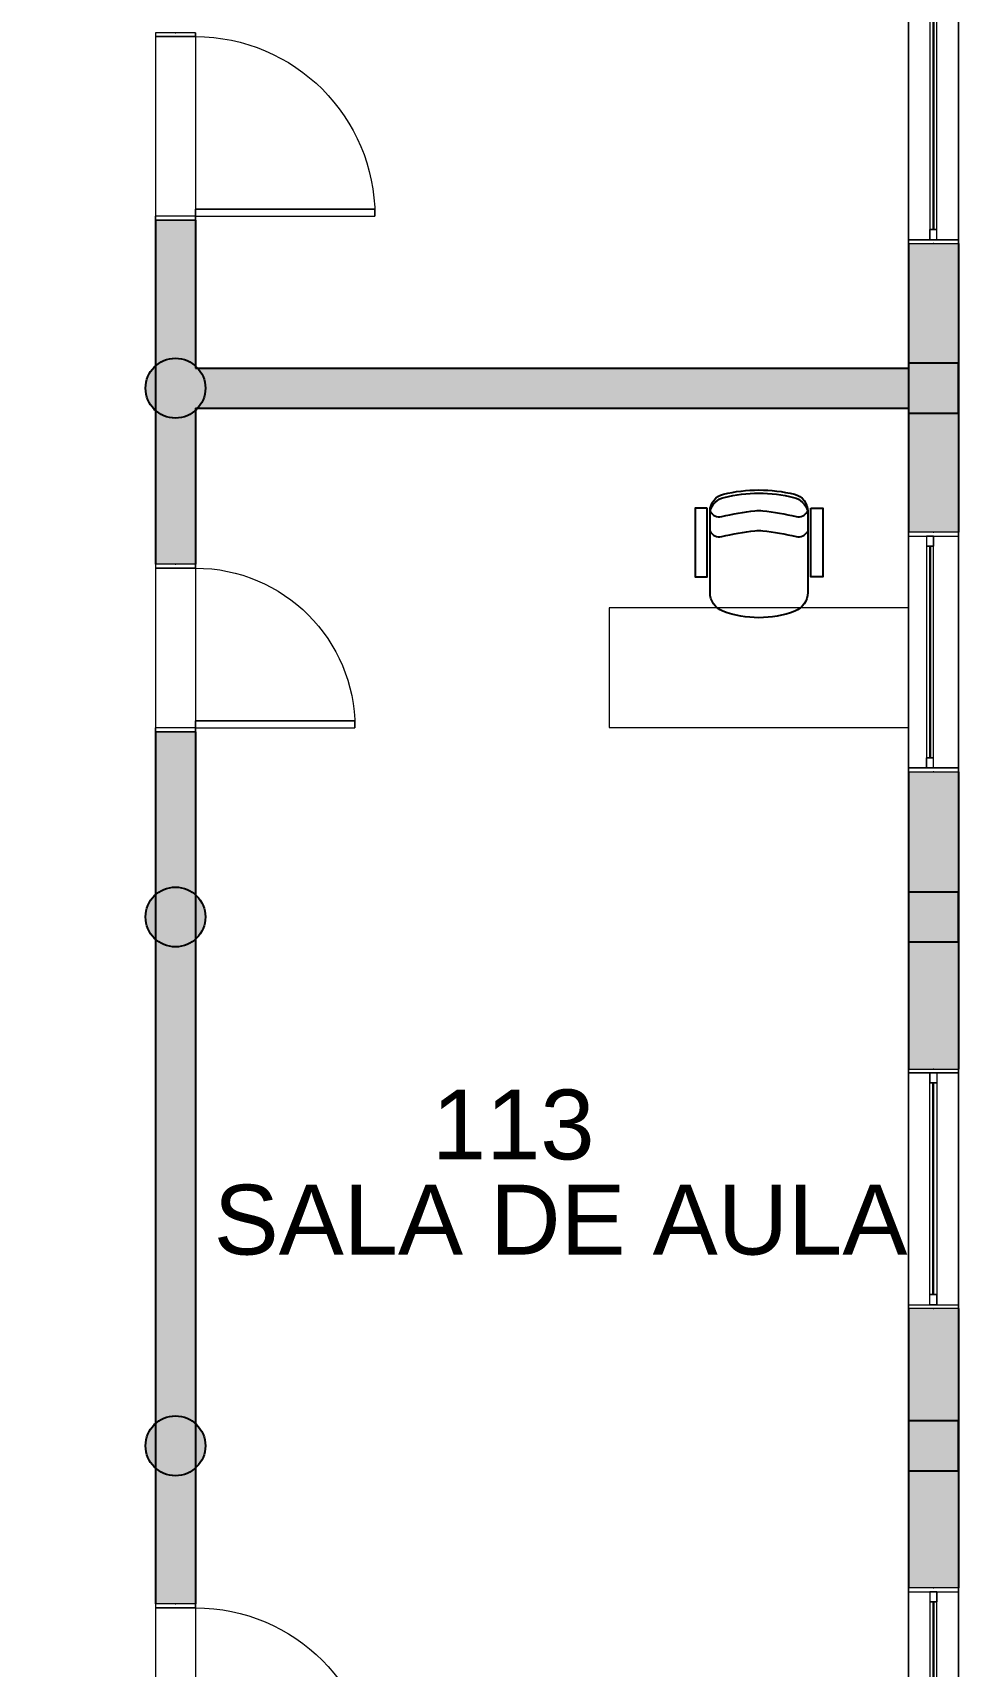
# Model space of a CAD drawing. Header units: metres. Extents: x 512 to 829, y -209 to 245.
# Drawn here: x 672.1 to 676.74, y -95.08 to -86.89 of the extents above; entities that cross this region are included whole.
import ezdxf

# ---------------------------------------------------------------- set-up
doc = ezdxf.new("R2010")
doc.units = ezdxf.units.M
doc.header["$LTSCALE"] = 0.508
doc.set_wipeout_variables(frame=1)
doc.header["$PDSIZE"] = -2
for name, color, linetype, lineweight in [('AMB-NOVOS', 10, 'Continuous', 15), ('None', 7, 'Continuous', 5), ('NãoImprimir', 7, 'Continuous', 5), ('Peitoris', 2, 'Continuous', 5), ('Telhado-Princ', 7, 'Continuous', 5)]:
    doc.layers.add(name, color=color, linetype=linetype, lineweight=lineweight)
doc.layers.add('ARQ-MOB', color=250, linetype='Continuous')
doc.layers.add('ARQ-MOB-CAD', color=250, linetype='Continuous')

# ---------------------------------------------------------------- blocks, each defined once
blk = doc.blocks.new('Grupo-6131')
at = {"layer": 'None', "color": 7, "linetype": 'Continuous', "lineweight": 5}
for p, q in [((-0.42, 0.1), (-0.42, -0.1)), ((0.42, 0.1), (0.42, -0.1))]:
    blk.add_line(p, q, dxfattribs=at)
blk = doc.blocks.new('Grupo-6132')
at = {"layer": 'None', "color": 7, "linetype": 'Continuous', "lineweight": 5}
for points in [[(-0.42, 0.1), (-0.4, 0.1), (-0.4, -0.1), (-0.42, -0.1)], [(0.4, 0.1), (0.42, 0.1), (0.42, -0.1), (0.4, -0.1)]]:
    blk.add_lwpolyline(points, close=True, dxfattribs=at)
blk = doc.blocks.new('Grupo-6133')
at = {"layer": 'None', "color": 7, "linetype": 'Continuous', "lineweight": 5}
for p, q in [((-0.42, 0.1), (-0.4, 0.1)), ((-0.4, 0.1), (-0.4, -0.1)), ((0.42, 0.1), (0.4, 0.1)), ((0.4, 0.1), (0.4, -0.1)), ((-0.42, -0.1), (-0.4, -0.1)), ((0.42, -0.1), (0.4, -0.1))]:
    blk.add_line(p, q, dxfattribs=at)
at = {"layer": 'None', "color": 7}
for name in ['Grupo-6131', 'Grupo-6132']:
    blk.add_blockref(name, (0, 0), dxfattribs=at)
blk = doc.blocks.new('Grupo-6134')
at = {"layer": 'None', "color": 7, "linetype": 'Continuous', "lineweight": 5}
blk.add_arc((-0.4, 0.1), 0.8, 0, 90, dxfattribs=at)
blk = doc.blocks.new('Grupo-6135')
at = {"layer": 'None', "color": 7, "linetype": 'Continuous', "lineweight": 5}
blk.add_lwpolyline([(-0.4, 0.1), (-0.4, 0.9), (-0.365, 0.9), (-0.365, 0.1)], close=True, dxfattribs=at)
blk = doc.blocks.new('Grupo-6136')
at = {"layer": 'None', "color": 7, "linetype": 'Continuous', "lineweight": 5}
for p, q in [((-0.4, 0.1), (-0.4, 0.9)), ((-0.4, 0.9), (-0.365, 0.9)), ((-0.365, 0.1), (-0.365, 0.9)), ((-0.4, 0.1), (-0.365, 0.1))]:
    blk.add_line(p, q, dxfattribs=at)
at = {"layer": 'None', "color": 7}
blk.add_blockref('Grupo-6135', (0, 0), dxfattribs=at)
blk = doc.blocks.new('Grupo-6137')
at = {"layer": 'Peitoris', "color": 7}
blk.add_blockref('Grupo-6136', (0, 0), dxfattribs=at)
blk = doc.blocks.new('Grupo-6138')
at = {"layer": 'None', "color": 7, "linetype": 'Continuous', "lineweight": 5}
for p, q in [((0.42, 0.1), (-0.42, 0.1)), ((0.42, -0.1), (-0.42, -0.1))]:
    blk.add_line(p, q, dxfattribs=at)
blk = doc.blocks.new('Door (2D)-240')
at = {"layer": 'NãoImprimir', "color": 7, "linetype": 'Continuous', "lineweight": 5}
for p in [(-0.42, 0), (0.42, 0)]:
    blk.add_point(p, dxfattribs=at)
at = {"layer": 'None', "color": 7}
for name in ['Grupo-6137', 'Grupo-6133']:
    blk.add_blockref(name, (0, 0), dxfattribs=at)
at = {"layer": 'Peitoris', "color": 7}
blk.add_blockref('Grupo-6134', (0, 0), dxfattribs=at)
at = {"layer": 'Telhado-Princ', "color": 7}
blk.add_blockref('Grupo-6138', (0, 0), dxfattribs=at)
blk = doc.blocks.new('Grupo-6139')
at = {"layer": 'None', "color": 7, "linetype": 'Continuous', "lineweight": 5}
for p, q in [((-0.47, 0.1), (-0.47, -0.1)), ((0.47, 0.1), (0.47, -0.1))]:
    blk.add_line(p, q, dxfattribs=at)
blk = doc.blocks.new('Grupo-6140')
at = {"layer": 'None', "color": 7, "linetype": 'Continuous', "lineweight": 5}
for points in [[(-0.47, 0.1), (-0.45, 0.1), (-0.45, -0.1), (-0.47, -0.1)], [(0.45, 0.1), (0.47, 0.1), (0.47, -0.1), (0.45, -0.1)]]:
    blk.add_lwpolyline(points, close=True, dxfattribs=at)
blk = doc.blocks.new('Grupo-6141')
at = {"layer": 'None', "color": 7, "linetype": 'Continuous', "lineweight": 5}
for p, q in [((-0.47, 0.1), (-0.45, 0.1)), ((-0.45, 0.1), (-0.45, -0.1)), ((0.47, 0.1), (0.45, 0.1)), ((0.45, 0.1), (0.45, -0.1)), ((-0.47, -0.1), (-0.45, -0.1)), ((0.47, -0.1), (0.45, -0.1))]:
    blk.add_line(p, q, dxfattribs=at)
at = {"layer": 'None', "color": 7}
for name in ['Grupo-6139', 'Grupo-6140']:
    blk.add_blockref(name, (0, 0), dxfattribs=at)
blk = doc.blocks.new('Grupo-6142')
at = {"layer": 'None', "color": 7, "linetype": 'Continuous', "lineweight": 5}
blk.add_arc((-0.45, 0.1), 0.9, 0, 90, dxfattribs=at)
blk = doc.blocks.new('Grupo-6143')
at = {"layer": 'None', "color": 7, "linetype": 'Continuous', "lineweight": 5}
blk.add_lwpolyline([(-0.45, 0.1), (-0.45, 1), (-0.415, 1), (-0.415, 0.1)], close=True, dxfattribs=at)
blk = doc.blocks.new('Grupo-6144')
at = {"layer": 'None', "color": 7, "linetype": 'Continuous', "lineweight": 5}
for p, q in [((-0.45, 0.1), (-0.45, 1)), ((-0.45, 1), (-0.415, 1)), ((-0.415, 0.1), (-0.415, 1)), ((-0.45, 0.1), (-0.415, 0.1))]:
    blk.add_line(p, q, dxfattribs=at)
at = {"layer": 'None', "color": 7}
blk.add_blockref('Grupo-6143', (0, 0), dxfattribs=at)
blk = doc.blocks.new('Grupo-6145')
at = {"layer": 'Peitoris', "color": 7}
blk.add_blockref('Grupo-6144', (0, 0), dxfattribs=at)
blk = doc.blocks.new('Grupo-6146')
at = {"layer": 'None', "color": 7, "linetype": 'Continuous', "lineweight": 5}
for p, q in [((0.47, 0.1), (-0.47, 0.1)), ((0.47, -0.1), (-0.47, -0.1))]:
    blk.add_line(p, q, dxfattribs=at)
blk = doc.blocks.new('Door (2D)-241')
at = {"layer": 'NãoImprimir', "color": 7, "linetype": 'Continuous', "lineweight": 5}
for p in [(-0.47, 0), (0.47, 0)]:
    blk.add_point(p, dxfattribs=at)
at = {"layer": 'None', "color": 7}
for name in ['Grupo-6145', 'Grupo-6141']:
    blk.add_blockref(name, (0, 0), dxfattribs=at)
at = {"layer": 'Peitoris', "color": 7}
blk.add_blockref('Grupo-6142', (0, 0), dxfattribs=at)
at = {"layer": 'Telhado-Princ', "color": 7}
blk.add_blockref('Grupo-6146', (0, 0), dxfattribs=at)
blk = doc.blocks.new('Grupo-6147')
at = {"layer": 'None', "color": 7, "linetype": 'Continuous', "lineweight": 5}
for p, q in [((-0.47, 0.1), (-0.47, -0.1)), ((0.47, 0.1), (0.47, -0.1))]:
    blk.add_line(p, q, dxfattribs=at)
blk = doc.blocks.new('Grupo-6148')
at = {"layer": 'None', "color": 7, "linetype": 'Continuous', "lineweight": 5}
for points in [[(-0.47, 0.1), (-0.45, 0.1), (-0.45, -0.1), (-0.47, -0.1)], [(0.45, 0.1), (0.47, 0.1), (0.47, -0.1), (0.45, -0.1)]]:
    blk.add_lwpolyline(points, close=True, dxfattribs=at)
blk = doc.blocks.new('Grupo-6149')
at = {"layer": 'None', "color": 7, "linetype": 'Continuous', "lineweight": 5}
for p, q in [((-0.47, 0.1), (-0.45, 0.1)), ((-0.45, 0.1), (-0.45, -0.1)), ((0.47, 0.1), (0.45, 0.1)), ((0.45, 0.1), (0.45, -0.1)), ((-0.47, -0.1), (-0.45, -0.1)), ((0.47, -0.1), (0.45, -0.1))]:
    blk.add_line(p, q, dxfattribs=at)
at = {"layer": 'None', "color": 7}
for name in ['Grupo-6147', 'Grupo-6148']:
    blk.add_blockref(name, (0, 0), dxfattribs=at)
blk = doc.blocks.new('Grupo-6150')
at = {"layer": 'None', "color": 7, "linetype": 'Continuous', "lineweight": 5}
blk.add_arc((-0.45, 0.1), 0.9, 0, 90, dxfattribs=at)
blk = doc.blocks.new('Grupo-6151')
at = {"layer": 'None', "color": 7, "linetype": 'Continuous', "lineweight": 5}
blk.add_lwpolyline([(-0.45, 0.1), (-0.45, 1), (-0.415, 1), (-0.415, 0.1)], close=True, dxfattribs=at)
blk = doc.blocks.new('Grupo-6152')
at = {"layer": 'None', "color": 7, "linetype": 'Continuous', "lineweight": 5}
for p, q in [((-0.45, 0.1), (-0.45, 1)), ((-0.45, 1), (-0.415, 1)), ((-0.415, 0.1), (-0.415, 1)), ((-0.45, 0.1), (-0.415, 0.1))]:
    blk.add_line(p, q, dxfattribs=at)
at = {"layer": 'None', "color": 7}
blk.add_blockref('Grupo-6151', (0, 0), dxfattribs=at)
blk = doc.blocks.new('Grupo-6153')
at = {"layer": 'Peitoris', "color": 7}
blk.add_blockref('Grupo-6152', (0, 0), dxfattribs=at)
blk = doc.blocks.new('Grupo-6154')
at = {"layer": 'None', "color": 7, "linetype": 'Continuous', "lineweight": 5}
for p, q in [((0.47, 0.1), (-0.47, 0.1)), ((0.47, -0.1), (-0.47, -0.1))]:
    blk.add_line(p, q, dxfattribs=at)
blk = doc.blocks.new('Door (2D)-242')
at = {"layer": 'NãoImprimir', "color": 7, "linetype": 'Continuous', "lineweight": 5}
for p in [(-0.47, 0), (0.47, 0)]:
    blk.add_point(p, dxfattribs=at)
at = {"layer": 'None', "color": 7}
for name in ['Grupo-6153', 'Grupo-6149']:
    blk.add_blockref(name, (0, 0), dxfattribs=at)
at = {"layer": 'Peitoris', "color": 7}
blk.add_blockref('Grupo-6150', (0, 0), dxfattribs=at)
at = {"layer": 'Telhado-Princ', "color": 7}
blk.add_blockref('Grupo-6154', (0, 0), dxfattribs=at)
blk = doc.blocks.new('Grupo-6295')
at = {"layer": 'None', "color": 7, "linetype": 'Continuous', "lineweight": 5}
for points in [[(-0.6, 0.125), (-0.58095, 0.125), (-0.58095, -0.125), (-0.6, -0.125)], [(0.58095, 0.125), (0.6, 0.125), (0.6, -0.125), (0.58095, -0.125)]]:
    blk.add_lwpolyline(points, close=True, dxfattribs=at)
blk = doc.blocks.new('Grupo-6296')
at = {"layer": 'None', "color": 7, "linetype": 'Continuous', "lineweight": 5}
for p, q in [((-0.6, 0.125), (-0.58095, 0.125)), ((-0.58095, 0.125), (-0.58095, -0.125)), ((0.6, 0.125), (0.58095, 0.125)), ((0.58095, 0.125), (0.58095, -0.125)), ((-0.6, -0.125), (-0.58095, -0.125)), ((0.6, -0.125), (0.58095, -0.125))]:
    blk.add_line(p, q, dxfattribs=at)
at = {"layer": 'None', "color": 7}
blk.add_blockref('Grupo-6295', (0, 0), dxfattribs=at)
blk = doc.blocks.new('Grupo-6297')
at = {"layer": 'None', "color": 7, "linetype": 'Continuous', "lineweight": 5}
for p, q in [((-0.58095, 0.034925), (-0.58095, 0)), ((0.58095, 0.034925), (0.58095, 0))]:
    blk.add_line(p, q, dxfattribs=at)
blk = doc.blocks.new('Grupo-6298')
at = {"layer": 'None', "color": 7, "linetype": 'Continuous', "lineweight": 5}
for points in [[(-0.58095, 0.034925), (-0.53015, 0.034925), (-0.53015, 0), (-0.58095, 0)], [(0.53015, 0.034925), (0.58095, 0.034925), (0.58095, 0), (0.53015, 0)]]:
    blk.add_lwpolyline(points, close=True, dxfattribs=at)
blk = doc.blocks.new('Grupo-6299')
at = {"layer": 'None', "color": 7, "linetype": 'Continuous', "lineweight": 5}
for p, q in [((-0.58095, 0.034925), (-0.53015, 0.034925)), ((-0.58095, 0), (-0.53015, 0)), ((-0.53015, 0.034925), (-0.53015, 0)), ((0.58095, 0.034925), (0.53015, 0.034925)), ((0.53015, 0.034925), (0.53015, 0)), ((0.58095, 0), (0.53015, 0))]:
    blk.add_line(p, q, dxfattribs=at)
blk.add_lwpolyline([(-0.53015, 0.034925), (0.53015, 0.034925), (0.53015, 0), (-0.53015, 0)], close=True, dxfattribs=at)
at = {"layer": 'None', "color": 7}
for name in ['Grupo-6297', 'Grupo-6298']:
    blk.add_blockref(name, (0, 0), dxfattribs=at)
blk = doc.blocks.new('Grupo-6301')
at = {"layer": 'None', "color": 7, "linetype": 'Continuous', "lineweight": 25}
for p, q in [((-0.5302, 0.0181), (0.5302, 0.0181)), ((-0.5302, 0.0168), (0.5302, 0.0168))]:
    blk.add_line(p, q, dxfattribs=at)
blk = doc.blocks.new('Grupo-6302')
at = {"layer": 'None', "color": 7, "linetype": 'Continuous', "lineweight": 20}
for p, q in [((0.6, 0.125), (-0.6, 0.125)), ((0.6, -0.125), (-0.6, -0.125))]:
    blk.add_line(p, q, dxfattribs=at)
blk = doc.blocks.new('Window (2D)-500')
at = {"color": 7, "linetype": 'Continuous', "lineweight": 5}
blk.add_wipeout([(-0.6, 0.125), (0.6, 0.125), (0.6, -0.125), (-0.6, -0.125)], dxfattribs=at).dxf.layer = 'None'
at = {"layer": 'None', "color": 7, "linetype": 'Continuous', "lineweight": 5}
for p, q in [((-0.6, 0.125), (0.6, 0.125)), ((-0.6, -0.125), (0.6, -0.125))]:
    blk.add_line(p, q, dxfattribs=at)
at = {"layer": 'NãoImprimir', "linetype": 'Continuous'}
for p in [(-0.6, 0), (0.6, 0)]:
    blk.add_point(p, dxfattribs=at)
at = {"layer": 'None', "color": 7}
blk.add_blockref('Grupo-6296', (0, 0), dxfattribs=at)
at = {"layer": 'Peitoris'}
for name in ['Grupo-6299', 'Grupo-6301']:
    blk.add_blockref(name, (0, 0), dxfattribs=at)
at = {"layer": 'Telhado-Princ'}
blk.add_blockref('Grupo-6302', (0, 0), dxfattribs=at)
blk = doc.blocks.new('Grupo-6335')
at = {"layer": 'None', "color": 7, "linetype": 'Continuous', "lineweight": 5}
for points in [[(-0.6, 0.125), (-0.58095, 0.125), (-0.58095, -0.125), (-0.6, -0.125)], [(0.58095, 0.125), (0.6, 0.125), (0.6, -0.125), (0.58095, -0.125)]]:
    blk.add_lwpolyline(points, close=True, dxfattribs=at)
blk = doc.blocks.new('Grupo-6336')
at = {"layer": 'None', "color": 7, "linetype": 'Continuous', "lineweight": 5}
for p, q in [((-0.6, 0.125), (-0.58095, 0.125)), ((-0.58095, 0.125), (-0.58095, -0.125)), ((0.6, 0.125), (0.58095, 0.125)), ((0.58095, 0.125), (0.58095, -0.125)), ((-0.6, -0.125), (-0.58095, -0.125)), ((0.6, -0.125), (0.58095, -0.125))]:
    blk.add_line(p, q, dxfattribs=at)
at = {"layer": 'None', "color": 7}
blk.add_blockref('Grupo-6335', (0, 0), dxfattribs=at)
blk = doc.blocks.new('Grupo-6337')
at = {"layer": 'None', "color": 7, "linetype": 'Continuous', "lineweight": 5}
for p, q in [((-0.5809, 0.0175), (-0.5809, -0.0175)), ((0.5809, 0.0175), (0.5809, -0.0175))]:
    blk.add_line(p, q, dxfattribs=at)
blk = doc.blocks.new('Grupo-6338')
at = {"layer": 'None', "color": 7, "linetype": 'Continuous', "lineweight": 5}
for points in [[(-0.5809, 0.0175), (-0.5302, 0.0175), (-0.5302, -0.0175), (-0.5809, -0.0175)], [(0.5302, 0.0175), (0.5809, 0.0175), (0.5809, -0.0175), (0.5302, -0.0175)]]:
    blk.add_lwpolyline(points, close=True, dxfattribs=at)
blk = doc.blocks.new('Grupo-6339')
at = {"layer": 'None', "color": 7, "linetype": 'Continuous', "lineweight": 5}
for p, q in [((-0.5809, 0.0175), (-0.5302, 0.0175)), ((-0.5302, 0.0175), (-0.5302, -0.0175)), ((0.5809, 0.0175), (0.5302, 0.0175)), ((0.5302, 0.0175), (0.5302, -0.0175)), ((-0.5809, -0.0175), (-0.5302, -0.0175)), ((0.5809, -0.0175), (0.5302, -0.0175))]:
    blk.add_line(p, q, dxfattribs=at)
blk.add_lwpolyline([(-0.5302, 0.0175), (0.5302, 0.0175), (0.5302, -0.0175), (-0.5302, -0.0175)], close=True, dxfattribs=at)
at = {"layer": 'None', "color": 7}
for name in ['Grupo-6337', 'Grupo-6338']:
    blk.add_blockref(name, (0, 0), dxfattribs=at)
blk = doc.blocks.new('Grupo-6341')
at = {"layer": 'None', "color": 7, "linetype": 'Continuous', "lineweight": 25}
for p, q in [((-0.53015, 0.000635), (0.53015, 0.000635)), ((-0.53015, -0.000635), (0.53015, -0.000635))]:
    blk.add_line(p, q, dxfattribs=at)
blk = doc.blocks.new('Grupo-6342')
at = {"layer": 'None', "color": 7, "linetype": 'Continuous', "lineweight": 20}
for p, q in [((0.6, 0.125), (-0.6, 0.125)), ((0.6, -0.125), (-0.6, -0.125))]:
    blk.add_line(p, q, dxfattribs=at)
blk = doc.blocks.new('Window (2D)-505')
at = {"color": 7, "linetype": 'Continuous', "lineweight": 5}
blk.add_wipeout([(-0.6, 0.125), (0.6, 0.125), (0.6, -0.125), (-0.6, -0.125)], dxfattribs=at).dxf.layer = 'None'
at = {"layer": 'None', "color": 7, "linetype": 'Continuous', "lineweight": 5}
for p, q in [((-0.6, 0.125), (0.6, 0.125)), ((-0.6, -0.125), (0.6, -0.125))]:
    blk.add_line(p, q, dxfattribs=at)
at = {"layer": 'NãoImprimir', "linetype": 'Continuous'}
for p in [(-0.6, 0), (0.6, 0)]:
    blk.add_point(p, dxfattribs=at)
at = {"layer": 'None', "color": 7}
blk.add_blockref('Grupo-6336', (0, 0), dxfattribs=at)
at = {"layer": 'Peitoris'}
for name in ['Grupo-6339', 'Grupo-6341']:
    blk.add_blockref(name, (0, 0), dxfattribs=at)
at = {"layer": 'Telhado-Princ'}
blk.add_blockref('Grupo-6342', (0, 0), dxfattribs=at)
blk = doc.blocks.new('Grupo-6343')
at = {"layer": 'None', "color": 7, "linetype": 'Continuous', "lineweight": 5}
for points in [[(-0.6, 0.125), (-0.58095, 0.125), (-0.58095, -0.125), (-0.6, -0.125)], [(0.58095, 0.125), (0.6, 0.125), (0.6, -0.125), (0.58095, -0.125)]]:
    blk.add_lwpolyline(points, close=True, dxfattribs=at)
blk = doc.blocks.new('Grupo-6344')
at = {"layer": 'None', "color": 7, "linetype": 'Continuous', "lineweight": 5}
for p, q in [((-0.6, 0.125), (-0.58095, 0.125)), ((-0.58095, 0.125), (-0.58095, -0.125)), ((0.6, 0.125), (0.58095, 0.125)), ((0.58095, 0.125), (0.58095, -0.125)), ((-0.6, -0.125), (-0.58095, -0.125)), ((0.6, -0.125), (0.58095, -0.125))]:
    blk.add_line(p, q, dxfattribs=at)
at = {"layer": 'None', "color": 7}
blk.add_blockref('Grupo-6343', (0, 0), dxfattribs=at)
blk = doc.blocks.new('Grupo-6345')
at = {"layer": 'None', "color": 7, "linetype": 'Continuous', "lineweight": 5}
for p, q in [((-0.5809, 0.0175), (-0.5809, -0.0175)), ((0.5809, 0.0175), (0.5809, -0.0175))]:
    blk.add_line(p, q, dxfattribs=at)
blk = doc.blocks.new('Grupo-6346')
at = {"layer": 'None', "color": 7, "linetype": 'Continuous', "lineweight": 5}
for points in [[(-0.5809, 0.0175), (-0.5302, 0.0175), (-0.5302, -0.0175), (-0.5809, -0.0175)], [(0.5302, 0.0175), (0.5809, 0.0175), (0.5809, -0.0175), (0.5302, -0.0175)]]:
    blk.add_lwpolyline(points, close=True, dxfattribs=at)
blk = doc.blocks.new('Grupo-6347')
at = {"layer": 'None', "color": 7, "linetype": 'Continuous', "lineweight": 5}
for p, q in [((-0.5809, 0.0175), (-0.5302, 0.0175)), ((-0.5302, 0.0175), (-0.5302, -0.0175)), ((0.5809, 0.0175), (0.5302, 0.0175)), ((0.5302, 0.0175), (0.5302, -0.0175)), ((-0.5809, -0.0175), (-0.5302, -0.0175)), ((0.5809, -0.0175), (0.5302, -0.0175))]:
    blk.add_line(p, q, dxfattribs=at)
blk.add_lwpolyline([(-0.5302, 0.0175), (0.5302, 0.0175), (0.5302, -0.0175), (-0.5302, -0.0175)], close=True, dxfattribs=at)
at = {"layer": 'None', "color": 7}
for name in ['Grupo-6345', 'Grupo-6346']:
    blk.add_blockref(name, (0, 0), dxfattribs=at)
blk = doc.blocks.new('Grupo-6349')
at = {"layer": 'None', "color": 7, "linetype": 'Continuous', "lineweight": 25}
for p, q in [((-0.53015, 0.000635), (0.53015, 0.000635)), ((-0.53015, -0.000635), (0.53015, -0.000635))]:
    blk.add_line(p, q, dxfattribs=at)
blk = doc.blocks.new('Grupo-6350')
at = {"layer": 'None', "color": 7, "linetype": 'Continuous', "lineweight": 20}
for p, q in [((0.6, 0.125), (-0.6, 0.125)), ((0.6, -0.125), (-0.6, -0.125))]:
    blk.add_line(p, q, dxfattribs=at)
blk = doc.blocks.new('Window (2D)-506')
at = {"color": 7, "linetype": 'Continuous', "lineweight": 5}
blk.add_wipeout([(-0.6, 0.125), (0.6, 0.125), (0.6, -0.125), (-0.6, -0.125)], dxfattribs=at).dxf.layer = 'None'
at = {"layer": 'None', "color": 7, "linetype": 'Continuous', "lineweight": 5}
for p, q in [((-0.6, 0.125), (0.6, 0.125)), ((-0.6, -0.125), (0.6, -0.125))]:
    blk.add_line(p, q, dxfattribs=at)
at = {"layer": 'NãoImprimir', "linetype": 'Continuous'}
for p in [(-0.6, 0), (0.6, 0)]:
    blk.add_point(p, dxfattribs=at)
at = {"layer": 'None', "color": 7}
blk.add_blockref('Grupo-6344', (0, 0), dxfattribs=at)
at = {"layer": 'Peitoris'}
for name in ['Grupo-6347', 'Grupo-6349']:
    blk.add_blockref(name, (0, 0), dxfattribs=at)
at = {"layer": 'Telhado-Princ'}
blk.add_blockref('Grupo-6350', (0, 0), dxfattribs=at)
blk = doc.blocks.new('Grupo-6351')
at = {"layer": 'None', "color": 7, "linetype": 'Continuous', "lineweight": 5}
for points in [[(-0.6, 0.125), (-0.58095, 0.125), (-0.58095, -0.125), (-0.6, -0.125)], [(0.58095, 0.125), (0.6, 0.125), (0.6, -0.125), (0.58095, -0.125)]]:
    blk.add_lwpolyline(points, close=True, dxfattribs=at)
blk = doc.blocks.new('Grupo-6352')
at = {"layer": 'None', "color": 7, "linetype": 'Continuous', "lineweight": 5}
for p, q in [((-0.6, 0.125), (-0.58095, 0.125)), ((-0.58095, 0.125), (-0.58095, -0.125)), ((0.6, 0.125), (0.58095, 0.125)), ((0.58095, 0.125), (0.58095, -0.125)), ((-0.6, -0.125), (-0.58095, -0.125)), ((0.6, -0.125), (0.58095, -0.125))]:
    blk.add_line(p, q, dxfattribs=at)
at = {"layer": 'None', "color": 7}
blk.add_blockref('Grupo-6351', (0, 0), dxfattribs=at)
blk = doc.blocks.new('Grupo-6353')
at = {"layer": 'None', "color": 7, "linetype": 'Continuous', "lineweight": 5}
for p, q in [((-0.5809, 0.0175), (-0.5809, -0.0175)), ((0.5809, 0.0175), (0.5809, -0.0175))]:
    blk.add_line(p, q, dxfattribs=at)
blk = doc.blocks.new('Grupo-6354')
at = {"layer": 'None', "color": 7, "linetype": 'Continuous', "lineweight": 5}
for points in [[(-0.5809, 0.0175), (-0.5302, 0.0175), (-0.5302, -0.0175), (-0.5809, -0.0175)], [(0.5302, 0.0175), (0.5809, 0.0175), (0.5809, -0.0175), (0.5302, -0.0175)]]:
    blk.add_lwpolyline(points, close=True, dxfattribs=at)
blk = doc.blocks.new('Grupo-6355')
at = {"layer": 'None', "color": 7, "linetype": 'Continuous', "lineweight": 5}
for p, q in [((-0.5809, 0.0175), (-0.5302, 0.0175)), ((-0.5302, 0.0175), (-0.5302, -0.0175)), ((0.5809, 0.0175), (0.5302, 0.0175)), ((0.5302, 0.0175), (0.5302, -0.0175)), ((-0.5809, -0.0175), (-0.5302, -0.0175)), ((0.5809, -0.0175), (0.5302, -0.0175))]:
    blk.add_line(p, q, dxfattribs=at)
blk.add_lwpolyline([(-0.5302, 0.0175), (0.5302, 0.0175), (0.5302, -0.0175), (-0.5302, -0.0175)], close=True, dxfattribs=at)
at = {"layer": 'None', "color": 7}
for name in ['Grupo-6353', 'Grupo-6354']:
    blk.add_blockref(name, (0, 0), dxfattribs=at)
blk = doc.blocks.new('Grupo-6357')
at = {"layer": 'None', "color": 7, "linetype": 'Continuous', "lineweight": 25}
for p, q in [((-0.53015, 0.000635), (0.53015, 0.000635)), ((-0.53015, -0.000635), (0.53015, -0.000635))]:
    blk.add_line(p, q, dxfattribs=at)
blk = doc.blocks.new('Grupo-6358')
at = {"layer": 'None', "color": 7, "linetype": 'Continuous', "lineweight": 20}
for p, q in [((0.6, 0.125), (-0.6, 0.125)), ((0.6, -0.125), (-0.6, -0.125))]:
    blk.add_line(p, q, dxfattribs=at)
blk = doc.blocks.new('Window (2D)-507')
at = {"color": 7, "linetype": 'Continuous', "lineweight": 5}
blk.add_wipeout([(-0.6, 0.125), (0.6, 0.125), (0.6, -0.125), (-0.6, -0.125)], dxfattribs=at).dxf.layer = 'None'
at = {"layer": 'None', "color": 7, "linetype": 'Continuous', "lineweight": 5}
for p, q in [((-0.6, 0.125), (0.6, 0.125)), ((-0.6, -0.125), (0.6, -0.125))]:
    blk.add_line(p, q, dxfattribs=at)
at = {"layer": 'NãoImprimir', "linetype": 'Continuous'}
for p in [(-0.6, 0), (0.6, 0)]:
    blk.add_point(p, dxfattribs=at)
at = {"layer": 'None', "color": 7}
blk.add_blockref('Grupo-6352', (0, 0), dxfattribs=at)
at = {"layer": 'Peitoris'}
for name in ['Grupo-6355', 'Grupo-6357']:
    blk.add_blockref(name, (0, 0), dxfattribs=at)
at = {"layer": 'Telhado-Princ'}
blk.add_blockref('Grupo-6358', (0, 0), dxfattribs=at)
blk = doc.blocks.new('Grupo-6396')
at = {"layer": 'None', "linetype": 'Continuous', "lineweight": 0}
for points in [[(-45.2251, 4.7869), (-45.2251, 4.5369), (-44.9751, 4.5369), (-44.9751, 4.7869)], [(-35.5251, 4.7869), (-35.5251, 4.5369), (-35.2751, 4.5369), (-35.2751, 4.7869)]]:
    blk.add_hatch(color=255, dxfattribs=at).paths.add_polyline_path(points)
h = blk.add_hatch(color=255, dxfattribs=at)
edge = h.paths.add_edge_path()
edge.add_arc((-41.3001, 4.6619), 0.15, 0, 360, ccw=False)
h = blk.add_hatch(color=255, dxfattribs=at)
edge = h.paths.add_edge_path()
edge.add_arc((-39.2001, 4.6619), 0.15, 0, 360, ccw=False)
at = {"layer": 'None', "color": 7, "linetype": 'Continuous', "lineweight": 25}
for points in [[(-45.2251, 4.7869), (-45.2251, 4.5369), (-44.9751, 4.5369), (-44.9751, 4.7869)], [(-35.5251, 4.7869), (-35.5251, 4.5369), (-35.2751, 4.5369), (-35.2751, 4.7869)]]:
    blk.add_lwpolyline(points, close=True, dxfattribs=at)
for centre in [(-41.3001, 4.6619), (-39.2001, 4.6619)]:
    blk.add_circle(centre, 0.15, dxfattribs=at)
blk = doc.blocks.new('Grupo-6397')
at = {"layer": 'None', "linetype": 'Continuous', "lineweight": 0}
h = blk.add_hatch(color=255, dxfattribs=at)
edge = h.paths.add_edge_path()
edge.add_arc((-41.3001, 7.3119), 0.15, 0, 360, ccw=False)
h = blk.add_hatch(color=255, dxfattribs=at)
edge = h.paths.add_edge_path()
edge.add_arc((-39.2001, 7.3119), 0.15, 0, 360, ccw=False)
for points in [[(-45.2251, 7.4369), (-45.2251, 7.1869), (-44.9751, 7.1869), (-44.9751, 7.4369)], [(-35.5251, 7.4369), (-35.5251, 7.1869), (-35.2751, 7.1869), (-35.2751, 7.4369)]]:
    blk.add_hatch(color=255, dxfattribs=at).paths.add_polyline_path(points)
at = {"layer": 'None', "color": 7, "linetype": 'Continuous', "lineweight": 25}
for points in [[(-45.2251, 7.4369), (-45.2251, 7.1869), (-44.9751, 7.1869), (-44.9751, 7.4369)], [(-35.5251, 7.4369), (-35.5251, 7.1869), (-35.2751, 7.1869), (-35.2751, 7.4369)]]:
    blk.add_lwpolyline(points, close=True, dxfattribs=at)
for centre in [(-41.3001, 7.3119), (-39.2001, 7.3119)]:
    blk.add_circle(centre, 0.15, dxfattribs=at)
blk = doc.blocks.new('Grupo-6398')
at = {"layer": 'None', "linetype": 'Continuous', "lineweight": 0}
for points in [[(-45.2251, 10.0869), (-45.2251, 9.8369), (-44.9751, 9.8369), (-44.9751, 10.0869)], [(-35.5251, 10.0869), (-35.5251, 9.8369), (-35.2751, 9.8369), (-35.2751, 10.0869)]]:
    blk.add_hatch(color=255, dxfattribs=at).paths.add_polyline_path(points)
h = blk.add_hatch(color=255, dxfattribs=at)
edge = h.paths.add_edge_path()
edge.add_arc((-41.3001, 9.9619), 0.15, 0, 360, ccw=False)
h = blk.add_hatch(color=255, dxfattribs=at)
edge = h.paths.add_edge_path()
edge.add_arc((-39.2001, 9.9619), 0.15, 0, 360, ccw=False)
at = {"layer": 'None', "color": 7, "linetype": 'Continuous', "lineweight": 25}
for points in [[(-45.2251, 10.0869), (-45.2251, 9.8369), (-44.9751, 9.8369), (-44.9751, 10.0869)], [(-35.5251, 10.0869), (-35.5251, 9.8369), (-35.2751, 9.8369), (-35.2751, 10.0869)]]:
    blk.add_lwpolyline(points, close=True, dxfattribs=at)
for centre in [(-41.3001, 9.9619), (-39.2001, 9.9619)]:
    blk.add_circle(centre, 0.15, dxfattribs=at)
blk = doc.blocks.new('Grupo-6404')
at = {"layer": 'None', "color": 7}
for name in ['Grupo-6398', 'Grupo-6397', 'Grupo-6396']:
    blk.add_blockref(name, (0, 0), dxfattribs=at)
blk = doc.blocks.new('35S66S7401')
at = {"layer": 'ARQ-MOB-CAD'}
blk.add_lwpolyline([(-0.1801, 0.0827, 0.181476), (0.1801, 0.0827, 0.312558), (0.245, 0.1763), (0.245, 0.5838, 0.34754), (0.178, 0.6685, 0.059745), (0, 0.69, 0.059745), (-0.178, 0.6685, 0.34754), (-0.245, 0.5838), (-0.245, 0.1763, 0.312558)], format="xyb", close=True, dxfattribs=at)
for points in [[(0.245, 0.5838, 0.272556), (0.1742, 0.6526, 0.059776), (0, 0.6737, 0.059776), (-0.1742, 0.6526, 0.272556), (-0.245, 0.5838, 0.278118)], [(0.245, 0.5838, -0.342833), (0.1863, 0.5565, 0.037263), (0.0196, 0.5856, 0.049093), (-0.0196, 0.5856, 0.037263), (-0.1863, 0.5565, -0.342833), (-0.245, 0.5838)], [(0.245, 0.4836, -0.342833), (0.1863, 0.4564, 0.037263), (0.0196, 0.4854, 0.049093), (-0.0196, 0.4854, 0.037263), (-0.1863, 0.4564, -0.342833), (-0.245, 0.4836)]]:
    blk.add_lwpolyline(points, format="xyb", dxfattribs=at)
for points in [[(-0.26, 0.5994), (-0.32, 0.5994), (-0.32, 0.2544), (-0.26, 0.2544)], [(0.26, 0.5994), (0.32, 0.5994), (0.32, 0.2544), (0.26, 0.2544)]]:
    blk.add_lwpolyline(points, close=True, dxfattribs=at)

msp = doc.modelspace()

# ---------------------------------------------------------------- linework, layer by layer
at = {"layer": 'None', "color": 7, "linetype": 'Continuous', "lineweight": 25}
for p, q in [((672.7139, -87.8334), (672.7139, -89.5568)), ((672.9139, -87.8334), (672.9139, -88.575)), ((676.4889, -87.95), (676.4889, -88.575)), ((676.7389, -87.95), (676.7389, -89.3968)), ((672.9139, -88.575), (676.4889, -88.575)), ((672.9139, -88.775), (676.4889, -88.775)), ((672.9139, -88.775), (672.9139, -89.5568)), ((676.4889, -88.775), (676.4889, -89.3968)), ((672.7139, -90.3968), (672.7139, -94.7668)), ((672.9139, -90.3968), (672.9139, -94.7668)), ((676.4889, -90.5968), (676.4889, -91.225)), ((676.7389, -90.5968), (676.7389, -92.0868)), ((676.4889, -91.425), (676.4889, -92.0868)), ((676.4889, -93.2868), (676.4889, -94.6868)), ((676.7389, -93.2868), (676.7389, -94.6868))]:
    msp.add_line(p, q, dxfattribs=at)
at = {"layer": 'None', "color": 250, "linetype": 'Continuous'}
for points in [[(672.7139, -87.8334), (672.9139, -87.8334), (672.7139, -89.5568), (672.9139, -89.5568)], [(676.4889, -87.95), (676.7389, -87.95), (676.4889, -89.3968), (676.7389, -89.3968)], [(672.9139, -88.775), (672.9139, -88.575), (676.4889, -88.775), (676.4889, -88.575)], [(672.7139, -90.3968), (672.9139, -90.3968), (672.7139, -94.7668), (672.9139, -94.7668)], [(676.4889, -90.5968), (676.7389, -90.5968), (676.4889, -92.0868), (676.7389, -92.0868)], [(676.4889, -93.2868), (676.7389, -93.2868), (676.4889, -94.6868), (676.7389, -94.6868)]]:
    msp.add_solid(points, dxfattribs=at)

# ---------------------------------------------------------------- block references
at = {"layer": 'None', "color": 7, "xscale": -1, "rotation": 270}
for name, p in [('Door (2D)-241', (672.8139, -87.3634)), ('Door (2D)-240', (672.8139, -89.9768)), ('Door (2D)-242', (672.8139, -95.2368))]:
    msp.add_blockref(name, p, dxfattribs=at)
at = {"layer": 'None', "linetype": 'Continuous', "lineweight": 0, "xscale": -1}
msp.add_blockref('35S66S7401', (675.7389, -89.875), dxfattribs=at)

# ---------------------------------------------------------------- texts
at = {"layer": 'AMB-NOVOS', "linetype": 'Continuous', "lineweight": 0, "insert": (671.382, -92.1897), "char_height": 0.35, "attachment_point": 1}
msp.add_mtext_dynamic_manual_height_columns('\\pi2.71728;{\\fArial|b0|i0|c0|p34;113}', width=6.174907, gutter_width=1, heights=[0], dxfattribs=at)

# ---------------------------------------------------------------- next in the draw order: block references
at = {"layer": 'None', "color": 7, "xscale": -1, "rotation": 90}
for name, p in [('Window (2D)-505', (676.6139, -87.35)), ('Window (2D)-500', (676.6139, -89.9968)), ('Window (2D)-507', (676.6139, -95.2868))]:
    msp.add_blockref(name, p, dxfattribs=at)
at = {"layer": 'None', "color": 7, "rotation": 90}
msp.add_blockref('Window (2D)-506', (676.6139, -92.6868), dxfattribs=at)

# ---------------------------------------------------------------- next in the draw order: linework, layer by layer
at = {"layer": 'ARQ-MOB', "linetype": 'Continuous', "lineweight": 0}
msp.add_lwpolyline([(674.9889, -90.375), (676.4889, -90.375), (676.4889, -89.775), (674.9889, -89.775)], close=True, dxfattribs=at)

# ---------------------------------------------------------------- next in the draw order: block references
at = {"layer": 'None', "color": 7}
msp.add_blockref('Grupo-6404', (712.014, -98.6368), dxfattribs=at)

# ---------------------------------------------------------------- next in the draw order: texts
at = {"layer": 'AMB-NOVOS', "linetype": 'Continuous', "lineweight": 0, "insert": (671.6467, -92.6665), "char_height": 0.35, "attachment_point": 1}
msp.add_mtext_dynamic_manual_height_columns('\\pi1.35882;{\\fArial|b0|i0|c0|p34;SALA DE AULA}', width=6.174907, gutter_width=1, heights=[0], dxfattribs=at)

doc.saveas('drawing.dxf')
